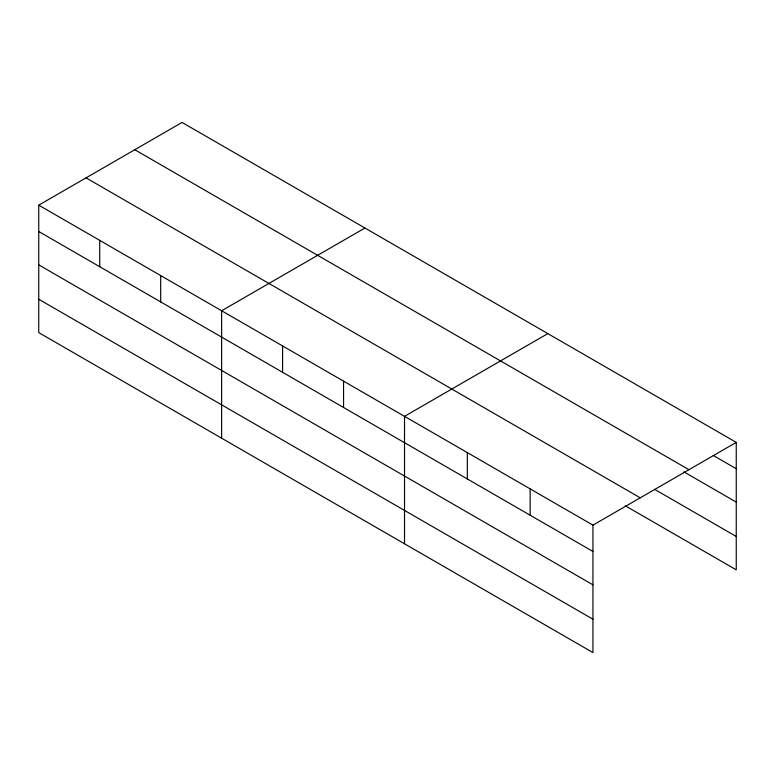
<?xml version="1.0" encoding="UTF-8"?>
<svg xmlns="http://www.w3.org/2000/svg" width="775" height="775" viewBox="0 0 775 775"><rect width="100%" height="100%" fill="white"/><g stroke="black" fill="none" stroke-linecap="round" stroke-linejoin="round"><path stroke-width="1.16" d="M38.75 205.162L592.943 525.13L592.943 652.569L38.75 332.611L38.75 205.162L182.057 122.431L736.25 442.389L736.25 569.838L625.289 505.775M364.938 228.015L221.631 310.756L221.631 438.195M547.818 333.608L404.521 416.34L404.521 543.788M592.943 525.13L736.25 442.389M713.223 455.438L736.25 468.739M134.763 149.73L688.956 469.689M683.908 471.878L736.25 502.103M654.594 489.335L736.25 536.474M86.044 177.862L640.237 497.821M38.75 231.512L592.943 551.471M38.75 264.876L592.943 584.834M38.75 299.247L592.943 619.206M530.139 488.86L530.139 515.21M467.325 452.6L467.325 478.95M343.558 381.145L343.558 407.485M282.594 345.95L282.594 372.291M160.677 275.551L160.677 301.901M99.713 240.357L99.713 266.707"/></g></svg>
